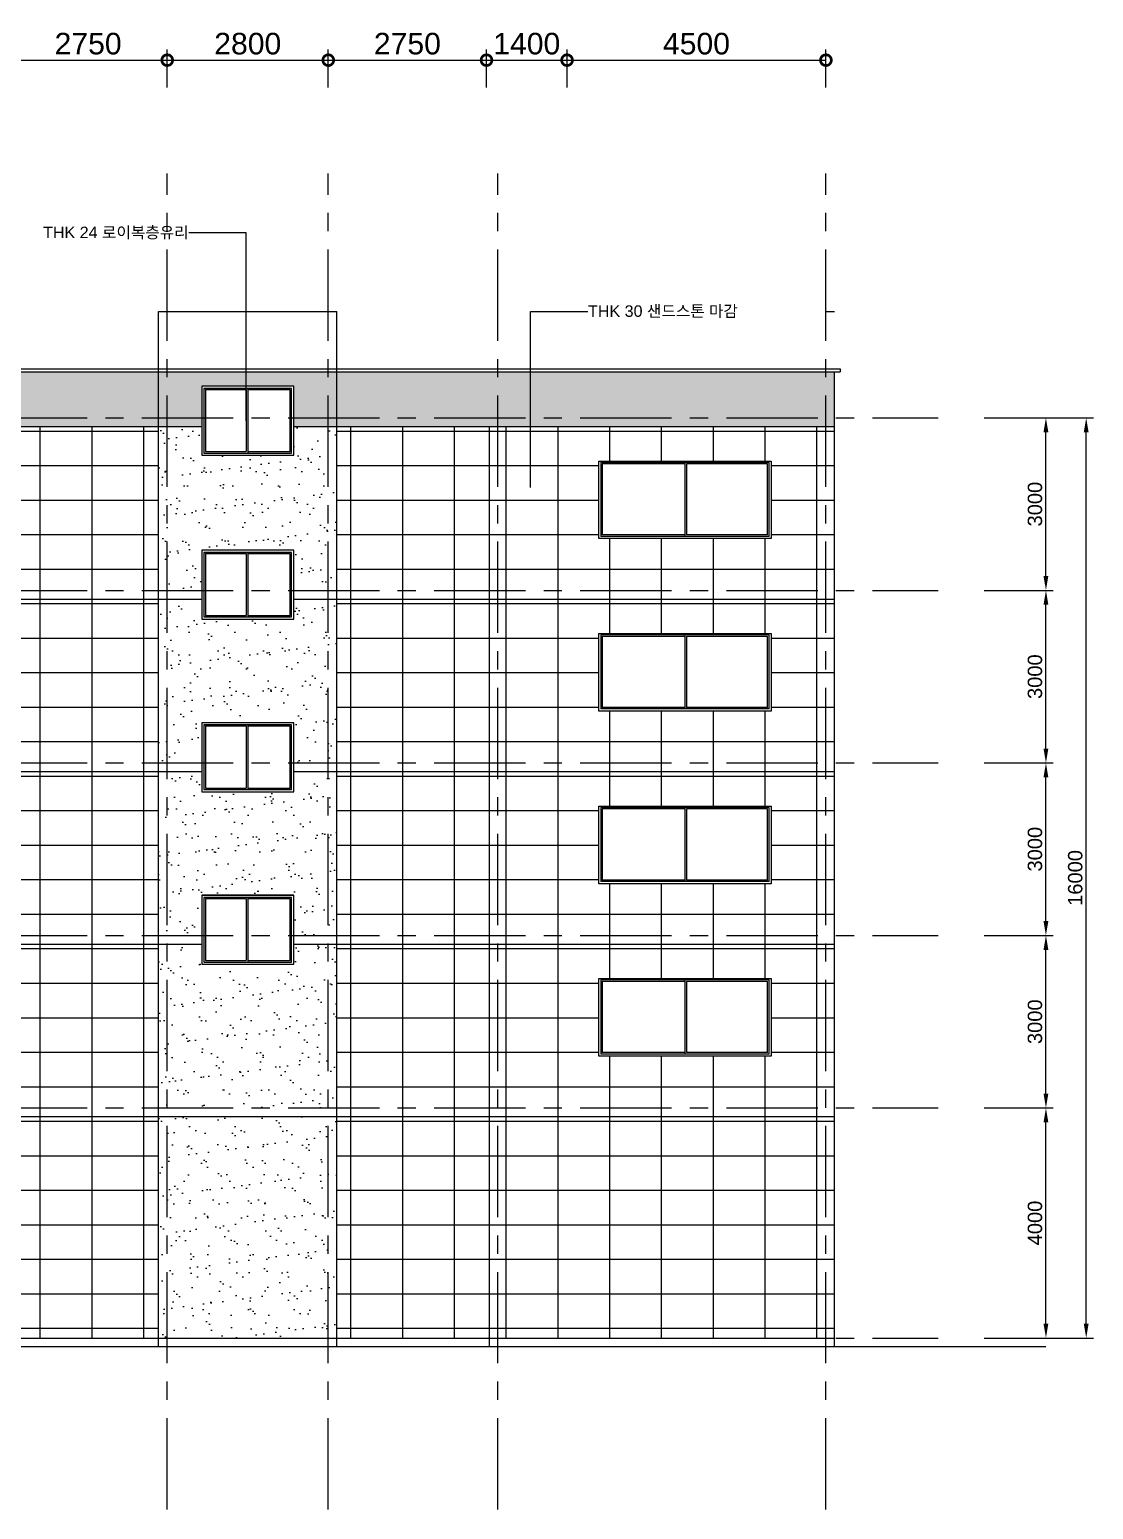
# Model space of a CAD drawing. Header units: millimetres. Extents: x 140860 to 617150, y 61650 to 208518.
# Drawn here: x 480278 to 498770, y 61650 to 87382 of the extents above; entities that cross this region are included whole.
import ezdxf
from ezdxf import colors
from ezdxf.entities.mleader import LeaderData, LeaderLine
from ezdxf.math import Vec2, Vec3

# ---------------------------------------------------------------- set-up
doc = ezdxf.new("R2010")
doc.units = ezdxf.units.MM
doc.linetypes.add('CENTER', pattern=[50.8, 31.75, -6.35, 6.35, -6.35])
for name, color, linetype in [('CEN', 1, 'CENTER'), ('DIM', 3, 'Continuous'), ('HAT', 9, 'Continuous'), ('WIN', 4, 'Continuous')]:
    doc.layers.add(name, color=color, linetype=linetype)
doc.styles.get("Standard").update_dxf_attribs({"font": 'arial.ttf'})
doc.styles.add('문자200', font='arial.ttf', dxfattribs={"height": 200})
doc.dimstyles.new('세로좌표 치수150', dxfattribs={"dimscale": 150, "dimtxt": 2.5, "dimasz": 2.5, "dimexe": 1.25, "dimexo": 10, "dimtad": 1, "dimtxsty": 'Standard', "dimblk": 'DOTSMALL', "dimcen": 2.5, "dimadec": 0, "dimazin": 0, "dimtfac": 1, "dimtmove": 0, "dimatfit": 1, "dimfxl": 1, "dimarcsym": 0})
doc.dimstyles.new('치수100', dxfattribs={"dimscale": 100, "dimtxt": 2.5, "dimasz": 2.5, "dimexe": 1.25, "dimexo": 8, "dimtad": 1, "dimtxsty": 'Standard', "dimcen": 2.5, "dimadec": 0, "dimazin": 0, "dimtfac": 1, "dimtmove": 0, "dimatfit": 1, "dimfxl": 1, "dimarcsym": 0})
pattern_1 = [(90, (17863.3, 0), (-900, 6e-14), [])]
pattern_2 = [(0, (17863.33, 0), (0, 600), [])]

# ---------------------------------------------------------------- blocks, each defined once
blk = doc.blocks.new('*D153')
at = {"layer": 'Defpoints', "color": 0, "transparency": 16777216}
for p in [(496070, 68630), (497945, 68630), (496070, 64630)]:
    blk.add_point(p, dxfattribs=at)
at = {"layer": 'DIM', "color": 0, "lineweight": -2, "transparency": 16777216}
for p, q in [((496870, 68630), (498070, 68630)), ((497945, 64880), (497945, 68380)), ((496870, 64630), (498070, 64630))]:
    blk.add_line(p, q, dxfattribs=at)
at = {"layer": 'DIM', "color": 0, "transparency": 16777216}
for points in [[(497903, 68380), (497987, 68380), (497945, 68630)], [(497903, 64880), (497987, 64880), (497945, 64630)]]:
    blk.add_solid(points, dxfattribs=at)
at = {"layer": 'DIM', "color": 0, "transparency": 16777216, "insert": (497755, 66630), "char_height": 250, "attachment_point": 5, "rotation": 90}
blk.add_mtext('4000', dxfattribs=at)
blk = doc.blocks.new('*D154')
at = {"layer": 'Defpoints', "color": 0, "transparency": 16777216}
for p in [(496070, 71630), (497945, 71630), (496070, 68630)]:
    blk.add_point(p, dxfattribs=at)
at = {"layer": 'DIM', "color": 0, "lineweight": -2, "transparency": 16777216}
for p, q in [((496870, 71630), (498070, 71630)), ((497945, 68880), (497945, 71380)), ((496870, 68630), (498070, 68630))]:
    blk.add_line(p, q, dxfattribs=at)
at = {"layer": 'DIM', "color": 0, "transparency": 16777216}
for points in [[(497903, 71380), (497987, 71380), (497945, 71630)], [(497903, 68880), (497987, 68880), (497945, 68630)]]:
    blk.add_solid(points, dxfattribs=at)
at = {"layer": 'DIM', "color": 0, "transparency": 16777216, "insert": (497755, 70130), "char_height": 250, "attachment_point": 5, "rotation": 90}
blk.add_mtext('3000', dxfattribs=at)
blk = doc.blocks.new('*D155')
at = {"layer": 'Defpoints', "color": 0, "transparency": 16777216}
for p in [(496070, 74630), (497945, 74630), (496070, 71630)]:
    blk.add_point(p, dxfattribs=at)
at = {"layer": 'DIM', "color": 0, "lineweight": -2, "transparency": 16777216}
for p, q in [((496870, 74630), (498070, 74630)), ((497945, 71880), (497945, 74380)), ((496870, 71630), (498070, 71630))]:
    blk.add_line(p, q, dxfattribs=at)
at = {"layer": 'DIM', "color": 0, "transparency": 16777216}
for points in [[(497903, 74380), (497987, 74380), (497945, 74630)], [(497903, 71880), (497987, 71880), (497945, 71630)]]:
    blk.add_solid(points, dxfattribs=at)
at = {"layer": 'DIM', "color": 0, "transparency": 16777216, "insert": (497755, 73130), "char_height": 250, "attachment_point": 5, "rotation": 90}
blk.add_mtext('3000', dxfattribs=at)
blk = doc.blocks.new('*D156')
at = {"layer": 'Defpoints', "color": 0, "transparency": 16777216}
for p in [(496070, 77630), (497945, 77630), (496070, 74630)]:
    blk.add_point(p, dxfattribs=at)
at = {"layer": 'DIM', "color": 0, "lineweight": -2, "transparency": 16777216}
for p, q in [((496870, 77630), (498070, 77630)), ((497945, 74880), (497945, 77380)), ((496870, 74630), (498070, 74630))]:
    blk.add_line(p, q, dxfattribs=at)
at = {"layer": 'DIM', "color": 0, "transparency": 16777216}
for points in [[(497903, 77380), (497987, 77380), (497945, 77630)], [(497903, 74880), (497987, 74880), (497945, 74630)]]:
    blk.add_solid(points, dxfattribs=at)
at = {"layer": 'DIM', "color": 0, "transparency": 16777216, "insert": (497755, 76130), "char_height": 250, "attachment_point": 5, "rotation": 90}
blk.add_mtext('3000', dxfattribs=at)
blk = doc.blocks.new('*D157')
at = {"layer": 'Defpoints', "color": 0, "transparency": 16777216}
for p in [(496070, 80630), (497945, 80630), (496070, 77630)]:
    blk.add_point(p, dxfattribs=at)
at = {"layer": 'DIM', "color": 0, "lineweight": -2, "transparency": 16777216}
for p, q in [((496870, 80630), (498070, 80630)), ((497945, 77880), (497945, 80380)), ((496870, 77630), (498070, 77630))]:
    blk.add_line(p, q, dxfattribs=at)
at = {"layer": 'DIM', "color": 0, "transparency": 16777216}
for points in [[(497903, 80380), (497987, 80380), (497945, 80630)], [(497903, 77880), (497987, 77880), (497945, 77630)]]:
    blk.add_solid(points, dxfattribs=at)
at = {"layer": 'DIM', "color": 0, "transparency": 16777216, "insert": (497755, 79130), "char_height": 250, "attachment_point": 5, "rotation": 90}
blk.add_mtext('3000', dxfattribs=at)
blk = doc.blocks.new('*D152')
at = {"layer": 'Defpoints', "color": 0, "transparency": 16777216}
for p in [(496070, 80630), (498645, 80630), (496070, 64630)]:
    blk.add_point(p, dxfattribs=at)
at = {"layer": 'DIM', "color": 0, "lineweight": -2, "transparency": 16777216}
for p, q in [((496870, 80630), (498770, 80630)), ((498645, 64880), (498645, 80380)), ((496870, 64630), (498770, 64630))]:
    blk.add_line(p, q, dxfattribs=at)
at = {"layer": 'DIM', "color": 0, "transparency": 16777216}
for points in [[(498603, 80380), (498687, 80380), (498645, 80630)], [(498603, 64880), (498687, 64880), (498645, 64630)]]:
    blk.add_solid(points, dxfattribs=at)
at = {"layer": 'DIM', "color": 0, "transparency": 16777216, "insert": (498455, 72630), "char_height": 250, "attachment_point": 5, "rotation": 90}
blk.add_mtext('16000', dxfattribs=at)
blk = doc.blocks.new('_DotSmall')
at = {"color": 0, "linetype": 'ByBlock', "const_width": 0.5}
blk.add_lwpolyline([(-0.0625, 0, 1), (0.0625, 0, 1)], format="xyb", close=True, dxfattribs=at)
blk = doc.blocks.new('*D171')
at = {"layer": 'Defpoints', "color": 0, "transparency": 16777216}
for p in [(482670, 86850), (479920, 84877), (482670, 84877)]:
    blk.add_point(p, dxfattribs=at)
at = {"layer": 'DIM', "color": 0, "lineweight": -2, "transparency": 16777216}
for p, q in [((479920, 86377), (479920, 87038)), ((482670, 86377), (482670, 87038)), ((479920, 86850), (482670, 86850))]:
    blk.add_line(p, q, dxfattribs=at)
at = {"layer": 'DIM', "color": 0, "lineweight": -2, "transparency": 16777216, "xscale": 375, "yscale": 375, "zscale": 375, "rotation": 180}
blk.add_blockref('_DotSmall', (479920, 86850), dxfattribs=at)
at = {"layer": 'DIM', "color": 0, "lineweight": -2, "transparency": 16777216, "xscale": 375, "yscale": 375, "zscale": 375}
blk.add_blockref('_DotSmall', (482670, 86850), dxfattribs=at)
at = {"layer": 'DIM', "color": 0, "transparency": 16777216, "insert": (481295, 87135), "char_height": 375, "attachment_point": 5}
blk.add_mtext('2750', dxfattribs=at)
blk = doc.blocks.new('*D172')
at = {"layer": 'Defpoints', "color": 0, "transparency": 16777216}
for p in [(485470, 86850), (482670, 84877), (485470, 84877)]:
    blk.add_point(p, dxfattribs=at)
at = {"layer": 'DIM', "color": 0, "lineweight": -2, "transparency": 16777216}
for p, q in [((482670, 86377), (482670, 87038)), ((485470, 86377), (485470, 87038)), ((482670, 86850), (485470, 86850))]:
    blk.add_line(p, q, dxfattribs=at)
at = {"layer": 'DIM', "color": 0, "lineweight": -2, "transparency": 16777216, "xscale": 375, "yscale": 375, "zscale": 375, "rotation": 180}
blk.add_blockref('_DotSmall', (482670, 86850), dxfattribs=at)
at = {"layer": 'DIM', "color": 0, "lineweight": -2, "transparency": 16777216, "xscale": 375, "yscale": 375, "zscale": 375}
blk.add_blockref('_DotSmall', (485470, 86850), dxfattribs=at)
at = {"layer": 'DIM', "color": 0, "transparency": 16777216, "insert": (484070, 87135), "char_height": 375, "attachment_point": 5}
blk.add_mtext('2800', dxfattribs=at)
blk = doc.blocks.new('*D173')
at = {"layer": 'Defpoints', "color": 0, "transparency": 16777216}
for p in [(488220, 86850), (485470, 84877), (488220, 84877)]:
    blk.add_point(p, dxfattribs=at)
at = {"layer": 'DIM', "color": 0, "lineweight": -2, "transparency": 16777216}
for p, q in [((485470, 86377), (485470, 87038)), ((488220, 86377), (488220, 87038)), ((485470, 86850), (488220, 86850))]:
    blk.add_line(p, q, dxfattribs=at)
at = {"layer": 'DIM', "color": 0, "lineweight": -2, "transparency": 16777216, "xscale": 375, "yscale": 375, "zscale": 375, "rotation": 180}
blk.add_blockref('_DotSmall', (485470, 86850), dxfattribs=at)
at = {"layer": 'DIM', "color": 0, "lineweight": -2, "transparency": 16777216, "xscale": 375, "yscale": 375, "zscale": 375}
blk.add_blockref('_DotSmall', (488220, 86850), dxfattribs=at)
at = {"layer": 'DIM', "color": 0, "transparency": 16777216, "insert": (486845, 87135), "char_height": 375, "attachment_point": 5}
blk.add_mtext('2750', dxfattribs=at)
blk = doc.blocks.new('*D174')
at = {"layer": 'Defpoints', "color": 0, "transparency": 16777216}
for p in [(489620, 86850), (488220, 84877), (489620, 84877)]:
    blk.add_point(p, dxfattribs=at)
at = {"layer": 'DIM', "color": 0, "lineweight": -2, "transparency": 16777216}
for p, q in [((488220, 86377), (488220, 87038)), ((489620, 86377), (489620, 87038)), ((488220, 86850), (489620, 86850))]:
    blk.add_line(p, q, dxfattribs=at)
at = {"layer": 'DIM', "color": 0, "lineweight": -2, "transparency": 16777216, "xscale": 375, "yscale": 375, "zscale": 375, "rotation": 180}
blk.add_blockref('_DotSmall', (488220, 86850), dxfattribs=at)
at = {"layer": 'DIM', "color": 0, "lineweight": -2, "transparency": 16777216, "xscale": 375, "yscale": 375, "zscale": 375}
blk.add_blockref('_DotSmall', (489620, 86850), dxfattribs=at)
at = {"layer": 'DIM', "color": 0, "transparency": 16777216, "insert": (488920, 87135), "char_height": 375, "attachment_point": 5}
blk.add_mtext('1400', dxfattribs=at)
blk = doc.blocks.new('*D176')
at = {"layer": 'Defpoints', "color": 0, "transparency": 16777216}
for p in [(494120, 86850), (489620, 84877), (494120, 84877)]:
    blk.add_point(p, dxfattribs=at)
at = {"layer": 'DIM', "color": 0, "lineweight": -2, "transparency": 16777216}
for p, q in [((489620, 86377), (489620, 87038)), ((494120, 86377), (494120, 87038)), ((489620, 86850), (494120, 86850))]:
    blk.add_line(p, q, dxfattribs=at)
at = {"layer": 'DIM', "color": 0, "lineweight": -2, "transparency": 16777216, "xscale": 375, "yscale": 375, "zscale": 375, "rotation": 180}
blk.add_blockref('_DotSmall', (489620, 86850), dxfattribs=at)
at = {"layer": 'DIM', "color": 0, "lineweight": -2, "transparency": 16777216, "xscale": 375, "yscale": 375, "zscale": 375}
blk.add_blockref('_DotSmall', (494120, 86850), dxfattribs=at)
at = {"layer": 'DIM', "color": 0, "transparency": 16777216, "insert": (491870, 87135), "char_height": 375, "attachment_point": 5}
blk.add_mtext('4500', dxfattribs=at)

msp = doc.modelspace()

# ---------------------------------------------------------------- hatches: boundary and pattern name
at = {"layer": 'HAT'}
h = msp.add_hatch(color=256, dxfattribs=at)
h.dxf.hatch_style = 1
h.paths.add_polyline_path([(482520, 81430), (473870, 81430), (473870, 80480), (482520, 80480)])
h.paths.add_polyline_path([(485620, 81430), (482520, 81430), (482520, 80480), (483270, 80480), (483270, 81180), (484870, 81180), (484870, 80480), (485620, 80480)])
h.paths.add_polyline_path([(494270, 81430), (485620, 81430), (485620, 80480), (494270, 80480)])
h = msp.add_hatch(dxfattribs=at)
h.set_pattern_fill('_USER', color=256, scale=900, angle=90, pattern_type=0)
h.set_pattern_definition(pattern_1)
h.paths.add_polyline_path([(479870, 80480), (473870, 80480), (473870, 77480), (479870, 77480)])
h.paths.add_polyline_path([(477970, 78530), (474970, 78530), (474970, 79880), (477970, 79880)], flags=16)
h.paths.add_polyline_path([(477931.9, 78568.1), (475008.1, 78568.1), (475008.1, 79856.3), (476470, 79856.3), (477931.9, 79856.3)], flags=0)
h.paths.add_polyline_path([(477906.5, 78593.5), (476470, 78593.5), (476470, 79830.9), (477906.5, 79830.9)], flags=0)
h.paths.add_polyline_path([(476444.6, 78593.5), (476395.5, 78593.5), (475033.5, 78593.5), (475033.5, 79830.9), (476444.6, 79830.9)], flags=0)
h.paths.add_polyline_path([(482520, 80480), (479870, 80480), (479870, 77480), (482520, 77480)])
h.paths.add_polyline_path([(482520, 77480), (479870, 77480), (479870, 74480), (482520, 74480)])
h.paths.add_polyline_path([(482520, 74480), (479870, 74480), (479870, 71480), (482520, 71480)])
h.paths.add_polyline_path([(482520, 71480), (479870, 71480), (479870, 68480), (482520, 68480)])
h.paths.add_polyline_path([(488270, 71480), (485620, 71480), (485620, 68480), (488270, 68480)])
h.paths.add_polyline_path([(488270, 74480), (485620, 74480), (485620, 71480), (488270, 71480)])
h.paths.add_polyline_path([(488270, 77480), (485620, 77480), (485620, 74480), (488270, 74480)])
h.paths.add_polyline_path([(488270, 80480), (485620, 80480), (485620, 77480), (488270, 77480)])
h.paths.add_polyline_path([(482520, 68480), (479870, 68480), (479870, 64630), (482520, 64630)])
h.paths.add_polyline_path([(488270, 68480), (485620, 68480), (485620, 64630), (488270, 64630)])
h = msp.add_hatch(dxfattribs=at)
h.set_pattern_fill('_USER', color=256, scale=600, pattern_type=0)
h.set_pattern_definition(pattern_2)
h.paths.add_polyline_path([(479870, 80480), (473870, 80480), (473870, 77480), (479870, 77480)])
h.paths.add_polyline_path([(477970, 78530), (474970, 78530), (474970, 79880), (477970, 79880)], flags=16)
h.paths.add_polyline_path([(477931.9, 78568.1), (475008.1, 78568.1), (475008.1, 79856.3), (476470, 79856.3), (477931.9, 79856.3)], flags=0)
h.paths.add_polyline_path([(477906.5, 78593.5), (476470, 78593.5), (476470, 79830.9), (477906.5, 79830.9)], flags=0)
h.paths.add_polyline_path([(476444.6, 78593.5), (476395.5, 78593.5), (475033.5, 78593.5), (475033.5, 79830.9), (476444.6, 79830.9)], flags=0)
h.paths.add_polyline_path([(479870, 77480), (473870, 77480), (473870, 74480), (479870, 74480)])
h.paths.add_polyline_path([(477970, 75530), (474970, 75530), (474970, 76880), (477970, 76880)], flags=16)
h.paths.add_polyline_path([(477931.9, 75568.1), (475008.1, 75568.1), (475008.1, 76856.3), (476470, 76856.3), (477931.9, 76856.3)], flags=0)
h.paths.add_polyline_path([(477906.5, 75593.5), (476470, 75593.5), (476470, 76830.9), (477906.5, 76830.9)], flags=0)
h.paths.add_polyline_path([(476444.6, 75593.5), (476395.5, 75593.5), (475033.5, 75593.5), (475033.5, 76830.9), (476444.6, 76830.9)], flags=0)
h.paths.add_polyline_path([(479870, 74480), (473870, 74480), (473870, 71480), (479870, 71480)])
h.paths.add_polyline_path([(477970, 72530), (474970, 72530), (474970, 73880), (477970, 73880)], flags=16)
h.paths.add_polyline_path([(477931.9, 72568.1), (475008.1, 72568.1), (475008.1, 73856.3), (476470, 73856.3), (477931.9, 73856.3)], flags=0)
h.paths.add_polyline_path([(477906.5, 72593.5), (476470, 72593.5), (476470, 73830.9), (477906.5, 73830.9)], flags=0)
h.paths.add_polyline_path([(476444.6, 72593.5), (476395.5, 72593.5), (475033.5, 72593.5), (475033.5, 73830.9), (476444.6, 73830.9)], flags=0)
h.paths.add_polyline_path([(479870, 71480), (473870, 71480), (473870, 68480), (479870, 68480)])
h.paths.add_polyline_path([(477970, 69530), (474970, 69530), (474970, 70880), (477970, 70880)], flags=16)
h.paths.add_polyline_path([(477931.9, 69568.1), (475008.1, 69568.1), (475008.1, 70856.3), (476470, 70856.3), (477931.9, 70856.3)], flags=0)
h.paths.add_polyline_path([(477906.5, 69593.5), (476470, 69593.5), (476470, 70830.9), (477906.5, 70830.9)], flags=0)
h.paths.add_polyline_path([(476444.6, 69593.5), (476395.5, 69593.5), (475033.5, 69593.5), (475033.5, 70830.9), (476444.6, 70830.9)], flags=0)
h.paths.add_polyline_path([(488270, 68480), (485620, 68480), (485620, 64630), (488270, 64630)])
h = msp.add_hatch(dxfattribs=at)
h.set_pattern_fill('_USER', color=256, scale=600, pattern_type=0)
h.set_pattern_definition(pattern_2)
h.paths.add_polyline_path([(482520, 80480), (479870, 80480), (479870, 77480), (482520, 77480)])
h.paths.add_polyline_path([(482520, 77480), (479870, 77480), (479870, 74480), (482520, 74480)])
h.paths.add_polyline_path([(482520, 74480), (479870, 74480), (479870, 71480), (482520, 71480)])
h.paths.add_polyline_path([(482520, 71480), (479870, 71480), (479870, 68480), (482520, 68480)])
h.paths.add_polyline_path([(482520, 68480), (479870, 68480), (479870, 64630), (482520, 64630)])
h.paths.add_polyline_path([(488270, 71480), (485620, 71480), (485620, 68480), (488270, 68480)])
h.paths.add_polyline_path([(488270, 74480), (485620, 74480), (485620, 71480), (488270, 71480)])
h.paths.add_polyline_path([(488270, 77480), (485620, 77480), (485620, 74480), (488270, 74480)])
h.paths.add_polyline_path([(488270, 80480), (485620, 80480), (485620, 77480), (488270, 77480)])
h = msp.add_hatch(dxfattribs=at)
h.set_pattern_fill('AR-SAND', color=256, scale=10)
h.set_pattern_definition([(37.5, (17863.33, 0), (-16.0003, 489.41324), [0, -386.08, 0, -431.8, 0, -412.75]), (7.5, (17863.33, 0), (449.5233, 716.8251), [0, -208.28, 0, -347.98, 0, -133.35]), (327.5, (17550.9, 0), (790.99237, 1.4372), [0, -127, 0, -457.2, 0, -596.9]), (317.5, (17550.9, 0), (763.5565, 222.9293), [0, -63.5, 0, -299.72, 0, -342.9])])
h.paths.add_polyline_path([(485620, 80480), (484870, 80480), (484870, 79980), (483270, 79980), (483270, 80480), (482520, 80480), (482520, 77630), (483270, 77630), (483270, 78330), (484870, 78330), (484870, 77630), (485620, 77630)])
h.paths.add_polyline_path([(485620, 77480), (484870, 77480), (484870, 77130), (483270, 77130), (483270, 77480), (482520, 77480), (482520, 74630), (483270, 74630), (483270, 75330), (484870, 75330), (484870, 74630), (485620, 74630)])
h.paths.add_polyline_path([(485620, 74480), (484870, 74480), (484870, 74130), (483270, 74130), (483270, 74480), (482520, 74480), (482520, 71630), (483270, 71630), (483270, 72330), (484870, 72330), (484870, 71630), (485620, 71630)])
h.paths.add_polyline_path([(485620, 71480), (484870, 71480), (484870, 71130), (483270, 71130), (483270, 71480), (482520, 71480), (482520, 68630), (484070, 68630), (485620, 68630)])
h.paths.add_polyline_path([(485620, 68480), (484070, 68480), (482520, 68480), (482520, 64630), (484070, 64630), (485620, 64630)])
h = msp.add_hatch(dxfattribs=at)
h.set_pattern_fill('_USER', color=256, scale=900, angle=90, pattern_type=0)
h.set_pattern_definition(pattern_1)
h.paths.add_polyline_path([(494270, 80480), (488270, 80480), (488270, 77480), (494270, 77480)])
h.paths.add_polyline_path([(490170, 79880), (490208.1, 79880), (493170, 79880), (493170, 78530), (493131.9, 78530), (490170, 78530)], flags=0)
h.paths.add_polyline_path([(490170, 79880), (493170, 79880), (493170, 78530), (490170, 78530)], flags=16)
h.paths.add_polyline_path([(490208.1, 79856.3), (493131.9, 79856.3), (493131.9, 78568.1), (490208.1, 78568.1)], flags=0)
h.paths.add_polyline_path([(490233.5, 78593.5), (490233.5, 79830.9), (491670, 79830.9), (491670, 78593.5)], flags=0)
h.paths.add_polyline_path([(491695.4, 78593.5), (491695.4, 79830.9), (493106.5, 79830.9), (493106.5, 78593.5)], flags=0)
h.paths.add_polyline_path([(494270, 77480), (488270, 77480), (488270, 74480), (494270, 74480)])
h.paths.add_polyline_path([(490170, 76880), (490208.1, 76880), (493170, 76880), (493170, 75530), (493131.9, 75530), (490170, 75530)], flags=0)
h.paths.add_polyline_path([(490170, 76880), (493170, 76880), (493170, 75530), (490170, 75530)], flags=16)
h.paths.add_polyline_path([(490208.1, 76856.3), (493131.9, 76856.3), (493131.9, 75568.1), (490208.1, 75568.1)], flags=0)
h.paths.add_polyline_path([(490233.5, 76830.9), (491670, 76830.9), (491670, 75593.5), (490233.5, 75593.5)], flags=0)
h.paths.add_polyline_path([(491695.4, 76830.9), (493106.5, 76830.9), (493106.5, 75593.5), (491695.4, 75593.5)], flags=0)
h.paths.add_polyline_path([(494270, 74480), (488270, 74480), (488270, 71480), (494270, 71480)])
h.paths.add_polyline_path([(490170, 73880), (490208.1, 73880), (493170, 73880), (493170, 72530), (493131.9, 72530), (490170, 72530)], flags=0)
h.paths.add_polyline_path([(490170, 73880), (493170, 73880), (493170, 72530), (490170, 72530)], flags=16)
h.paths.add_polyline_path([(490208.1, 73856.3), (493131.9, 73856.3), (493131.9, 72568.1), (490208.1, 72568.1)], flags=0)
h.paths.add_polyline_path([(490233.5, 73830.9), (491670, 73830.9), (491670, 72593.5), (490233.5, 72593.5)], flags=0)
h.paths.add_polyline_path([(491695.4, 73830.9), (493106.5, 73830.9), (493106.5, 72593.5), (491695.4, 72593.5)], flags=0)
h.paths.add_polyline_path([(494270, 71480), (488270, 71480), (488270, 68480), (494270, 68480)])
h.paths.add_polyline_path([(490170, 70880), (490208.1, 70880), (493170, 70880), (493170, 69530), (493131.9, 69530), (490170, 69530)], flags=16)
h.paths.add_polyline_path([(490208.1, 70856.3), (493131.9, 70856.3), (493131.9, 69568.1), (490208.1, 69568.1)], flags=0)
h.paths.add_polyline_path([(490233.5, 70830.9), (491670, 70830.9), (491670, 69593.5), (490233.5, 69593.5)], flags=0)
h.paths.add_polyline_path([(491695.4, 70830.9), (493106.5, 70830.9), (493106.5, 69593.5), (491695.4, 69593.5)], flags=0)
h = msp.add_hatch(dxfattribs=at)
h.set_pattern_fill('_USER', color=256, scale=600, pattern_type=0)
h.set_pattern_definition(pattern_2)
h.paths.add_polyline_path([(494270, 77480), (488270, 77480), (488270, 74480), (494270, 74480)])
h.paths.add_polyline_path([(490170, 76880), (490208.1, 76880), (493170, 76880), (493170, 75530), (493131.9, 75530), (490170, 75530)], flags=0)
h.paths.add_polyline_path([(490170, 76880), (493170, 76880), (493170, 75530), (490170, 75530)], flags=16)
h.paths.add_polyline_path([(490208.1, 76856.3), (493131.9, 76856.3), (493131.9, 75568.1), (490208.1, 75568.1)], flags=0)
h.paths.add_polyline_path([(490233.5, 76830.9), (491670, 76830.9), (491670, 75593.5), (490233.5, 75593.5)], flags=0)
h.paths.add_polyline_path([(491695.4, 76830.9), (493106.5, 76830.9), (493106.5, 75593.5), (491695.4, 75593.5)], flags=0)
h.paths.add_polyline_path([(494270, 80480), (488270, 80480), (488270, 77480), (494270, 77480)])
h.paths.add_polyline_path([(490170, 79880), (490208.1, 79880), (493170, 79880), (493170, 78530), (493131.9, 78530), (490170, 78530)], flags=0)
h.paths.add_polyline_path([(490170, 79880), (493170, 79880), (493170, 78530), (490170, 78530)], flags=16)
h.paths.add_polyline_path([(490208.1, 79856.3), (493131.9, 79856.3), (493131.9, 78568.1), (490208.1, 78568.1)], flags=0)
h.paths.add_polyline_path([(490233.5, 79830.9), (491670, 79830.9), (491670, 78593.5), (490233.5, 78593.5)], flags=0)
h.paths.add_polyline_path([(491695.4, 79830.9), (493106.5, 79830.9), (493106.5, 78593.5), (491695.4, 78593.5)], flags=0)
h = msp.add_hatch(dxfattribs=at)
h.set_pattern_fill('_USER', color=256, scale=600, pattern_type=0)
h.set_pattern_definition(pattern_2)
h.paths.add_polyline_path([(494270, 71480), (488270, 71480), (488270, 68480), (494270, 68480)])
h.paths.add_polyline_path([(490170, 70880), (490208.1, 70880), (493170, 70880), (493170, 69530), (493131.9, 69530), (490170, 69530)], flags=16)
h.paths.add_polyline_path([(490208.1, 70856.3), (493131.9, 70856.3), (493131.9, 69568.1), (490208.1, 69568.1)], flags=0)
h.paths.add_polyline_path([(490233.5, 70830.9), (491670, 70830.9), (491670, 69593.5), (490233.5, 69593.5)], flags=0)
h.paths.add_polyline_path([(491695.4, 70830.9), (493106.5, 70830.9), (493106.5, 69593.5), (491695.4, 69593.5)], flags=0)
h.paths.add_polyline_path([(494270, 74480), (488270, 74480), (488270, 71480), (494270, 71480)])
h.paths.add_polyline_path([(490170, 73880), (490208.1, 73880), (493170, 73880), (493170, 72530), (493131.9, 72530), (490170, 72530)], flags=0)
h.paths.add_polyline_path([(490170, 73880), (493170, 73880), (493170, 72530), (490170, 72530)], flags=16)
h.paths.add_polyline_path([(490208.1, 73856.3), (493131.9, 73856.3), (493131.9, 72568.1), (490208.1, 72568.1)], flags=0)
h.paths.add_polyline_path([(490233.5, 73830.9), (491670, 73830.9), (491670, 72593.5), (490233.5, 72593.5)], flags=0)
h.paths.add_polyline_path([(491695.4, 73830.9), (493106.5, 73830.9), (493106.5, 72593.5), (491695.4, 72593.5)], flags=0)
h = msp.add_hatch(dxfattribs=at)
h.set_pattern_fill('_USER', color=256, scale=600, pattern_type=0)
h.set_pattern_definition(pattern_2)
h.paths.add_polyline_path([(473870, 68480), (473870, 64630), (479870, 64630), (479870, 68480)])
h.paths.add_polyline_path([(494270, 68480), (488270, 68480), (488270, 64630), (494270, 64630)])
h = msp.add_hatch(dxfattribs=at)
h.set_pattern_fill('_USER', color=256, scale=900, angle=90, pattern_type=0)
h.set_pattern_definition(pattern_1)
h.paths.add_polyline_path([(479870, 68480), (473870, 68480), (473870, 64630), (479870, 64630)])
h.paths.add_polyline_path([(488270, 64630), (494270, 64630), (494270, 68480), (488270, 68480)])

# ---------------------------------------------------------------- linework, layer by layer
for p, q in [((482520, 64480), (482520, 82480)), ((482520, 82480), (485620, 82480)), ((485620, 64480), (485620, 82480)), ((494120, 82480), (494270, 82480)), ((473770, 81480), (494370, 81480)), ((473770, 81430), (494370, 81430)), ((494270, 64480), (494270, 81430)), ((494370, 81480), (494370, 81430)), ((473870, 80480), (483270, 80480)), ((484870, 80480), (494270, 80480)), ((488270, 64480), (488270, 80480)), ((470195, 64480), (497945, 64480))]:
    msp.add_line(p, q)
for points in [[(473870, 77480), (483270, 77480)], [(484870, 77480), (494270, 77480)], [(473870, 74480), (483270, 74480)], [(484870, 74480), (494270, 74480)], [(473870, 71480), (483270, 71480)], [(484870, 71480), (494270, 71480)], [(473870, 68480), (484070, 68480), (494270, 68480)], [(473870, 64630), (484070, 64630), (494270, 64630)]]:
    msp.add_lwpolyline(points)
at = {"layer": 'CEN', "ltscale": 50}
for p, q in [((482670, 61650), (482670, 84876.85)), ((485470, 61650), (485470, 84876.85)), ((488420, 61650), (488420, 84876.85)), ((494120, 61650), (494120, 84876.85)), ((472070, 80630), (496070, 80630)), ((472070, 77630), (496070, 77630)), ((472070, 74630), (496070, 74630)), ((472070, 71630), (496070, 71630)), ((472070, 68630), (496070, 68630)), ((472070, 64630), (496070, 64630))]:
    msp.add_line(p, q, dxfattribs=at)
at = {"layer": 'WIN'}
for p, q in [((483308.1, 81141.9), (484070, 81141.9)), ((484044.6, 81116.5), (484044.6, 80043.5)), ((484070, 81141.9), (484070, 80018.1)), ((490170, 79880), (490208.1, 79880)), ((490208.1, 79856.3), (490208.1, 78568.1)), ((493131.9, 79856.3), (490208.1, 79856.3)), ((490233.5, 79830.9), (490233.5, 78593.5)), ((491670, 79830.9), (490233.5, 79830.9)), ((493131.9, 79856.3), (491670, 79856.3)), ((491670, 79856.3), (491670, 78568.1)), ((493106.5, 79830.9), (491695.4, 79830.9)), ((491695.4, 79830.9), (491695.4, 78593.5)), ((493106.5, 78593.5), (493106.5, 79830.9)), ((493131.9, 78568.1), (493131.9, 79856.3)), ((493131.9, 78568.1), (490208.1, 78568.1)), ((491670, 78593.5), (490233.5, 78593.5)), ((493106.5, 78593.5), (491695.4, 78593.5)), ((491744.5, 78593.5), (491695.4, 78593.5)), ((493170, 78530), (493131.9, 78530)), ((483308.1, 78291.9), (484070, 78291.9)), ((484044.6, 78266.5), (484044.6, 77193.5)), ((484070, 78291.9), (484070, 77168.1)), ((490170, 76880), (490208.1, 76880)), ((490208.1, 76856.3), (490208.1, 75568.1)), ((493131.9, 76856.3), (490208.1, 76856.3)), ((490233.5, 76830.9), (490233.5, 75593.5)), ((491670, 76830.9), (490233.5, 76830.9)), ((493131.9, 76856.3), (491670, 76856.3)), ((491670, 76856.3), (491670, 75568.1)), ((493106.5, 76830.9), (491695.4, 76830.9)), ((491695.4, 76830.9), (491695.4, 75593.5)), ((493106.5, 75593.5), (493106.5, 76830.9)), ((493131.9, 75568.1), (493131.9, 76856.3)), ((493131.9, 75568.1), (490208.1, 75568.1)), ((491670, 75593.5), (490233.5, 75593.5)), ((493106.5, 75593.5), (491695.4, 75593.5)), ((491744.5, 75593.5), (491695.4, 75593.5)), ((493170, 75530), (493131.9, 75530)), ((483308.1, 75291.9), (484070, 75291.9)), ((484044.6, 75266.5), (484044.6, 74193.5)), ((484070, 75291.9), (484070, 74168.1)), ((490170, 73880), (490208.1, 73880)), ((490208.1, 73856.3), (490208.1, 72568.1)), ((493131.9, 73856.3), (490208.1, 73856.3)), ((493131.9, 73856.3), (491670, 73856.3)), ((491670, 73856.3), (491670, 72568.1)), ((493131.9, 72568.1), (493131.9, 73856.3)), ((490233.5, 73830.9), (490233.5, 72593.5)), ((491670, 73830.9), (490233.5, 73830.9)), ((493106.5, 73830.9), (491695.4, 73830.9)), ((491695.4, 73830.9), (491695.4, 72593.5)), ((493106.5, 72593.5), (493106.5, 73830.9)), ((493131.9, 72568.1), (490208.1, 72568.1)), ((491670, 72593.5), (490233.5, 72593.5)), ((493106.5, 72593.5), (491695.4, 72593.5)), ((491744.5, 72593.5), (491695.4, 72593.5)), ((483270, 72330), (484870, 72330)), ((493170, 72530), (493131.9, 72530)), ((483308.1, 72291.9), (484070, 72291.9)), ((484044.6, 72266.5), (484044.6, 71193.5)), ((484070, 72291.9), (484070, 71168.1)), ((483270, 71130), (484870, 71130)), ((490170, 70880), (490208.1, 70880)), ((490208.1, 70856.3), (490208.1, 69568.1)), ((493131.9, 70856.3), (490208.1, 70856.3)), ((490233.5, 70830.9), (490233.5, 69593.5)), ((491670, 70830.9), (490233.5, 70830.9)), ((493131.9, 70856.3), (491670, 70856.3)), ((491670, 70856.3), (491670, 69568.1)), ((493106.5, 70830.9), (491695.4, 70830.9)), ((491695.4, 70830.9), (491695.4, 69593.5)), ((493106.5, 69593.5), (493106.5, 70830.9)), ((493131.9, 69568.1), (493131.9, 70856.3)), ((493131.9, 69568.1), (490208.1, 69568.1)), ((491670, 69593.5), (490233.5, 69593.5)), ((493106.5, 69593.5), (491695.4, 69593.5)), ((491744.5, 69593.5), (491695.4, 69593.5)), ((493170, 69530), (493131.9, 69530))]:
    msp.add_line(p, q, dxfattribs=at)
for points in [[(483270, 81180), (483270, 79980), (484870, 79980), (484870, 81180), (483270, 81180)], [(484044.6, 81116.5), (483333.5, 81116.5), (483333.5, 80043.5), (484044.6, 80043.5)], [(484070, 80043.5), (484806.5, 80043.5), (484806.5, 81116.5), (484070, 81116.5)], [(493170, 79880), (493170, 78530), (490170, 78530), (490170, 79880), (493170, 79880)], [(483270, 78330), (483270, 77130), (484870, 77130), (484870, 78330), (483270, 78330)], [(484044.6, 78266.5), (483333.5, 78266.5), (483333.5, 77193.5), (484044.6, 77193.5)], [(484070, 77193.5), (484806.5, 77193.5), (484806.5, 78266.5), (484070, 78266.5)], [(493170, 76880), (493170, 75530), (490170, 75530), (490170, 76880), (493170, 76880)], [(483270, 75330), (483270, 74130), (484870, 74130), (484870, 75330), (483270, 75330)], [(484044.6, 75266.5), (483333.5, 75266.5), (483333.5, 74193.5), (484044.6, 74193.5)], [(484070, 74193.5), (484806.5, 74193.5), (484806.5, 75266.5), (484070, 75266.5)], [(493170, 73880), (493170, 72530), (490170, 72530), (490170, 73880), (493170, 73880)], [(483270, 72330), (483270, 71130), (484870, 71130), (484870, 72330), (483270, 72330)], [(484044.6, 72266.5), (483333.5, 72266.5), (483333.5, 71193.5), (484044.6, 71193.5)], [(484070, 71193.5), (484806.5, 71193.5), (484806.5, 72266.5), (484070, 72266.5)]]:
    msp.add_lwpolyline(points, dxfattribs=at)
for points in [[(483308.1, 81141.9), (483308.1, 80018.1), (484831.9, 80018.1), (484831.9, 81141.9)], [(493170, 79880), (493170, 78530), (490170, 78530), (490170, 79880)], [(483308.1, 78291.9), (483308.1, 77168.1), (484831.9, 77168.1), (484831.9, 78291.9)], [(493170, 76880), (493170, 75530), (490170, 75530), (490170, 76880)], [(483308.1, 75291.9), (483308.1, 74168.1), (484831.9, 74168.1), (484831.9, 75291.9)], [(493170, 73880), (493170, 72530), (490170, 72530), (490170, 73880)], [(483308.1, 72291.9), (483308.1, 71168.1), (484831.9, 71168.1), (484831.9, 72291.9)], [(493170, 70880), (493170, 69530), (490170, 69530), (490170, 70880)]]:
    msp.add_lwpolyline(points, close=True, dxfattribs=at)

# ---------------------------------------------------------------- dimensions: what is measured, and where the dimension line sits
at = {"layer": 'DIM'}
for base, p1, p2, picture, middle in [((482670, 86850.26), (479920, 84876.85), (482670, 84876.85), '*D171', (481295, 87135.475)), ((485470, 86850.26), (482670, 84876.85), (485470, 84876.85), '*D172', (484070, 87135.475)), ((488220, 86850.26), (485470, 84876.85), (488220, 84876.85), '*D173', (486845, 87135.475)), ((489620, 86850.26), (488220, 84876.85), (489620, 84876.85), '*D174', (488920, 87135.475)), ((494120, 86850.26), (489620, 84876.85), (494120, 84876.85), '*D176', (491870, 87135.475))]:
    dim = msp.add_linear_dim(base=base, p1=p1, p2=p2, dimstyle='세로좌표 치수150', override={"dimtmove": 1}, dxfattribs=at)
    dim.commit()
    dim.dimension.update_dxf_attribs({"geometry": picture, "text_midpoint": middle})
for base, p1, p2, picture, middle in [((497945, 80630), (496070, 77630), (496070, 80630), '*D157', (497754.771, 79130)), ((497945, 77630), (496070, 74630), (496070, 77630), '*D156', (497754.771, 76130)), ((497945, 74630), (496070, 71630), (496070, 74630), '*D155', (497754.771, 73130)), ((497945, 71630), (496070, 68630), (496070, 71630), '*D154', (497754.771, 70130))]:
    dim = msp.add_linear_dim(base=base, p1=p1, p2=p2, angle=90, dimstyle='치수100', override={"dimtmove": 1}, dxfattribs=at)
    dim.commit()
    dim.dimension.update_dxf_attribs({"geometry": picture, "text_midpoint": middle})
for base, p2, picture, middle in [((498645, 80630), (496070, 80630), '*D152', (498454.857, 72630)), ((497945, 68630), (496070, 68630), '*D153', (497754.857, 66630))]:
    dim = msp.add_linear_dim(base=base, p1=(496070, 64630), p2=p2, angle=90, dimstyle='치수100', dxfattribs=at)
    dim.commit()
    dim.dimension.update_dxf_attribs({"geometry": picture, "text_midpoint": middle})

# ---------------------------------------------------------------- leaders
ml = msp.add_multileader_mtext('Standard', dxfattribs=at)
ml.set_content('THK 24 {\\fGulim|b0|i0|c129|p50;로이복층유리}', color=256, style='문자200')
ml.set_leader_properties()
ml.set_arrow_properties(name='DOTSMALL')
ml.build(insert=Vec2(0, 0))
ml.multileader.update_dxf_attribs({"dogleg_length": 1000, "arrow_head_size": 40})
ctx = ml.context
ctx.base_point, ctx.char_height, ctx.arrow_head_size, ctx.plane_origin = Vec3(480436.7, 83847.8), 200, 40, Vec3(484044.6, 80580.001)
ctx.text_align_type = 2
notes = []
notes.append((ctx, [(0, (1, 1, 0), (484044.6, 83847.8), (-1, 0), 1000, [(0, [(484044.6, 80580.001)], 0, [])])]))
ctx.mtext.insert, ctx.mtext.alignment, ctx.mtext.flow_direction = Vec3(483042.6, 83954.857), 3, 5
ml = msp.add_multileader_mtext('Standard', dxfattribs=at)
ml.set_content('THK 30 {\\fGulim|b0|i0|c129|p50;샌드스톤 마감}', color=256, style='문자200')
ml.set_leader_properties()
ml.set_arrow_properties(name='DOTSMALL')
ml.build(insert=Vec2(0, 0))
ml.multileader.update_dxf_attribs({"dogleg_length": 1000, "arrow_head_size": 10})
ctx = ml.context
ctx.base_point, ctx.char_height, ctx.arrow_head_size, ctx.plane_origin = Vec3(489983.333, 82480), 200, 10, Vec3(488983.333, 79420)
notes.append((ctx, [(0, (1, 1, 0), (488983.333, 82480), (1, 0), 1000, [(0, [(488983.333, 79420)], 0, [])])]))
ctx.mtext.insert, ctx.mtext.flow_direction = Vec3(489985.333, 82586.791), 5
for ctx, leaders in notes:
    for number, flags, end, landing, length, lines in leaders:
        leader = LeaderData()
        leader.index, (leader.has_last_leader_line, leader.has_dogleg_vector, leader.attachment_direction) = number, flags
        leader.last_leader_point, leader.dogleg_vector, leader.dogleg_length = Vec3(end), Vec3(landing), length
        for number, points, colour, breaks in lines:
            line = LeaderLine()
            line.index, line.vertices, line.color, line.breaks = number, Vec3.list(points), colors.encode_raw_color(colour), breaks
            leader.lines.append(line)
        ctx.leaders.append(leader)

doc.saveas('drawing.dxf')
